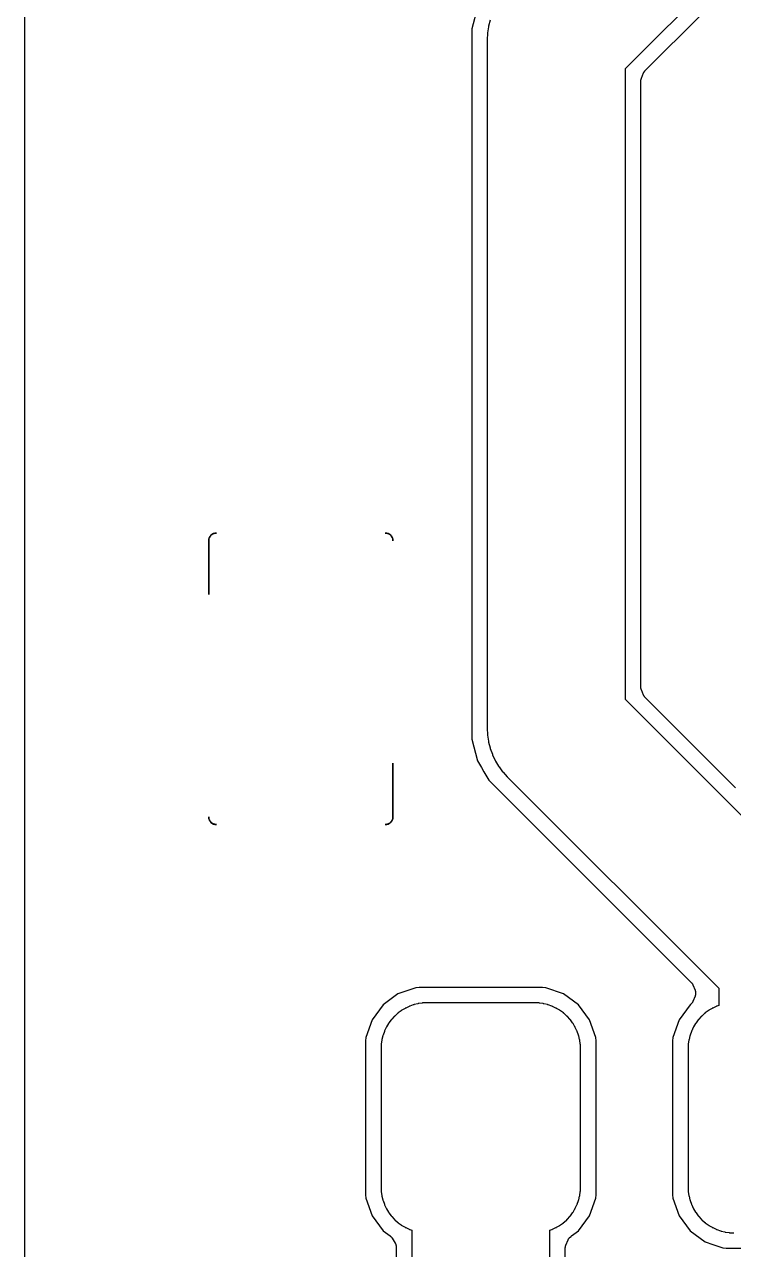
# Model space of a CAD drawing. Header units: metres. Extents: x 95.8 to 136.2, y -96.2 to -61.8.
# Drawn here: x 95.85 to 100.47, y -77.82 to -69.84 of the extents above; entities that cross this region are included whole.
import ezdxf

# ---------------------------------------------------------------- set-up
doc = ezdxf.new("R2010")
doc.units = ezdxf.units.M

msp = doc.modelspace()

# ---------------------------------------------------------------- linework, layer by layer
for points in [[(95.85, -64), (95.85, -94)], [(101.1403, -75.6117), (99.7642, -74.2355), (99.7642, -70.1225), (100.8998, -68.9869)], [(100.4805, -74.81), (99.8935, -74.223), (99.8926, -74.2221), (99.8918, -74.2212), (99.891, -74.2203), (99.8902, -74.2193), (99.8894, -74.2184), (99.8887, -74.2174), (99.888, -74.2164), (99.8873, -74.2154), (99.8866, -74.2144), (99.886, -74.2133), (99.8853, -74.2123), (99.8848, -74.2112), (99.8842, -74.2101), (99.8837, -74.209), (99.8831, -74.2079), (99.8827, -74.2068), (99.8683, -74.1721), (99.8679, -74.171), (99.8674, -74.1698), (99.867, -74.1687), (99.8667, -74.1675), (99.8663, -74.1663), (99.866, -74.1651), (99.8657, -74.1639), (99.8655, -74.1627), (99.8652, -74.1615), (99.865, -74.1603), (99.8649, -74.1591), (99.8647, -74.1579), (99.8646, -74.1566), (99.8646, -74.1554), (99.8645, -74.1542), (99.8645, -74.153), (99.8645, -70.205), (99.8645, -70.2038), (99.8646, -70.2026), (99.8646, -70.2014), (99.8647, -70.2001), (99.8649, -70.1989), (99.865, -70.1977), (99.8652, -70.1965), (99.8655, -70.1953), (99.8657, -70.1941), (99.866, -70.1929), (99.8663, -70.1917), (99.8667, -70.1905), (99.867, -70.1893), (99.8674, -70.1882), (99.8679, -70.187), (99.8683, -70.1859), (99.8827, -70.1512), (99.8831, -70.1501), (99.8837, -70.149), (99.8842, -70.1479), (99.8848, -70.1468), (99.8853, -70.1457), (99.886, -70.1447), (99.8866, -70.1436), (99.8873, -70.1426), (99.888, -70.1416), (99.8887, -70.1406), (99.8894, -70.1396), (99.8902, -70.1387), (99.891, -70.1377), (99.8918, -70.1368), (99.8926, -70.1359), (99.8935, -70.135), (100.6305, -69.398)], [(98.801, -69.7235), (98.7635, -69.8635)], [(98.7635, -69.8635), (98.7635, -70.0189), (98.7635, -70.019), (98.7635, -74.3399), (98.7635, -74.4945), (98.801, -74.6345), (98.8267, -74.6789), (98.8424, -74.7062), (98.8735, -74.76), (98.9834, -74.8699), (98.9834, -74.87), (100.1926, -76.0791), (100.1934, -76.08), (100.1943, -76.0809), (100.1951, -76.0818), (100.1959, -76.0827), (100.1966, -76.0837), (100.1974, -76.0847), (100.1981, -76.0857), (100.1988, -76.0867), (100.1994, -76.0877), (100.2001, -76.0887), (100.2007, -76.0898), (100.2013, -76.0909), (100.2019, -76.092), (100.2024, -76.0931), (100.2029, -76.0942), (100.2034, -76.0953), (100.2178, -76.13), (100.2182, -76.1311), (100.2186, -76.1322), (100.219, -76.1334), (100.2194, -76.1346), (100.2197, -76.1358), (100.2201, -76.1369), (100.2203, -76.1381), (100.2206, -76.1393), (100.2208, -76.1405), (100.221, -76.1418), (100.2212, -76.143), (100.2213, -76.1442), (100.2214, -76.1454), (100.2215, -76.1466), (100.2215, -76.1479), (100.2216, -76.1491), (100.2215, -76.1503), (100.2215, -76.1515), (100.2214, -76.1528), (100.2213, -76.154), (100.2212, -76.1552), (100.221, -76.1564), (100.2208, -76.1576), (100.2206, -76.1588), (100.2203, -76.16), (100.2201, -76.1612), (100.2197, -76.1624), (100.2194, -76.1636), (100.219, -76.1648), (100.2186, -76.1659), (100.2182, -76.1671), (100.2178, -76.1682), (100.2034, -76.2029), (100.2029, -76.204), (100.2024, -76.2051), (100.2019, -76.2062), (100.2013, -76.2073), (100.2007, -76.2084), (100.2001, -76.2095), (100.1994, -76.2105), (100.1988, -76.2115), (100.1981, -76.2125), (100.1974, -76.2135), (100.1966, -76.2145), (100.1958, -76.2155), (100.195, -76.2164), (100.1942, -76.2173), (100.1934, -76.2182), (100.1925, -76.2191), (100.1916, -76.22), (100.1907, -76.2208), (100.1898, -76.2216), (100.1863, -76.2247), (100.1139, -76.3227), (100.0736, -76.438), (100.0715, -76.4601), (100.0715, -77.4639), (100.0736, -77.4859), (100.1139, -77.6012), (100.1856, -77.6984), (100.2827, -77.7701), (100.3334, -77.7878), (100.3981, -77.8104), (100.4201, -77.8125), (101.2239, -77.8125)], [(98.8825, -69.8077), (98.873, -69.8458), (98.8727, -69.847), (98.8725, -69.8482), (98.8722, -69.8494), (98.872, -69.8506), (98.8663, -69.8894), (98.8661, -69.8907), (98.866, -69.8919), (98.8659, -69.8931), (98.8658, -69.8943), (98.8639, -69.9335), (98.8638, -69.9348), (98.8638, -69.936), (98.8638, -74.422), (98.8638, -74.4232), (98.8639, -74.4245)], [(97.05, -73.1951), (97.05, -73.55), (97.05, -73.55), (97.05, -73.2), (97.05, -73.1988), (97.0501, -73.1975), (97.0501, -73.1963), (97.0502, -73.1951), (97.0504, -73.1939), (97.0505, -73.1927), (97.0507, -73.1915), (97.051, -73.1902), (97.05, -73.1951)], [(97.051, -73.1902), (97.0512, -73.189), (97.0515, -73.1879), (97.0518, -73.1867), (97.0522, -73.1855), (97.0525, -73.1843), (97.0529, -73.1832), (97.0534, -73.182), (97.0538, -73.1809), (97.0543, -73.1797), (97.0548, -73.1786), (97.0553, -73.1775), (97.0559, -73.1764), (97.0565, -73.1754), (97.0571, -73.1743), (97.0578, -73.1733), (97.0584, -73.1722), (97.0591, -73.1712), (97.0598, -73.1702), (97.0606, -73.1692), (97.0613, -73.1683), (97.0621, -73.1673), (97.063, -73.1664), (97.0638, -73.1655), (97.0646, -73.1646), (97.0655, -73.1638), (97.0664, -73.163), (97.0673, -73.1621), (97.0683, -73.1613), (97.0692, -73.1606), (97.0702, -73.1598), (97.0712, -73.1591), (97.0722, -73.1584), (97.0733, -73.1578), (97.0743, -73.1571), (97.0754, -73.1565), (97.0764, -73.1559), (97.0775, -73.1553), (97.0786, -73.1548), (97.0797, -73.1543), (97.0809, -73.1538), (97.082, -73.1534), (97.0832, -73.1529), (97.0843, -73.1525), (97.0855, -73.1522), (97.0867, -73.1518), (97.0879, -73.1515), (97.089, -73.1512), (97.0902, -73.151), (97.0805, -73.1529), (97.064, -73.164), (97.0529, -73.1805), (97.051, -73.1902)], [(97.0903, -73.1509), (97.0915, -73.1507), (97.0927, -73.1505), (97.0939, -73.1504), (97.0951, -73.1502), (97.0963, -73.1501), (97.0975, -73.1501), (97.0988, -73.15), (97.1, -73.15), (97.1, -73.15), (97.0951, -73.15), (97.0903, -73.1509)], [(98.2, -73.15), (98.2012, -73.15), (98.2025, -73.1501), (98.2037, -73.1501), (98.2049, -73.1502), (98.2061, -73.1504), (98.2073, -73.1505), (98.2085, -73.1507), (98.2097, -73.151), (98.2049, -73.15), (98.2, -73.15), (98.2, -73.15), (98.2, -73.15)], [(98.2098, -73.151), (98.211, -73.1512), (98.2121, -73.1515), (98.2133, -73.1518), (98.2145, -73.1522), (98.2157, -73.1525), (98.2168, -73.1529), (98.218, -73.1534), (98.2191, -73.1538), (98.2203, -73.1543), (98.2214, -73.1548), (98.2225, -73.1553), (98.2236, -73.1559), (98.2246, -73.1565), (98.2257, -73.1571), (98.2267, -73.1578), (98.2278, -73.1584), (98.2288, -73.1591), (98.2298, -73.1598), (98.2308, -73.1606), (98.2317, -73.1613), (98.2327, -73.1621), (98.2336, -73.163), (98.2345, -73.1638), (98.2354, -73.1646), (98.2362, -73.1655), (98.237, -73.1664), (98.2379, -73.1673), (98.2387, -73.1683), (98.2394, -73.1692), (98.2402, -73.1702), (98.2409, -73.1712), (98.2416, -73.1722), (98.2422, -73.1733), (98.2429, -73.1743), (98.2435, -73.1754), (98.2441, -73.1764), (98.2447, -73.1775), (98.2452, -73.1786), (98.2457, -73.1797), (98.2462, -73.1809), (98.2466, -73.182), (98.2471, -73.1832), (98.2475, -73.1843), (98.2478, -73.1855), (98.2482, -73.1867), (98.2485, -73.1879), (98.2488, -73.189), (98.249, -73.1901), (98.2471, -73.1805), (98.236, -73.164), (98.2195, -73.1529), (98.2098, -73.151)], [(98.2491, -73.1904), (98.2493, -73.1915), (98.2495, -73.1927), (98.2496, -73.1939), (98.2498, -73.1951), (98.2499, -73.1963), (98.2499, -73.1975), (98.25, -73.1988), (98.25, -73.1999), (98.25, -73.1951), (98.2491, -73.1904)], [(98.8639, -74.4245), (98.8658, -74.4637), (98.8659, -74.4649), (98.866, -74.4661), (98.8661, -74.4673), (98.8663, -74.4686), (98.872, -74.5074), (98.8722, -74.5086), (98.8725, -74.5098), (98.8727, -74.511), (98.873, -74.5122), (98.8825, -74.5503), (98.8828, -74.5515), (98.8832, -74.5527), (98.8836, -74.5539), (98.884, -74.555), (98.8972, -74.592), (98.8976, -74.5931), (98.8981, -74.5943), (98.8986, -74.5954), (98.8991, -74.5965), (98.9159, -74.632), (98.9164, -74.6331), (98.917, -74.6342), (98.9176, -74.6353), (98.9182, -74.6364), (98.9384, -74.67), (98.939, -74.6711), (98.9397, -74.6721), (98.9404, -74.6731), (98.9411, -74.6741), (98.9645, -74.7057), (98.9652, -74.7066), (98.966, -74.7076), (98.9668, -74.7085), (98.9676, -74.7095), (98.994, -74.7386), (98.9948, -74.7395), (98.9957, -74.7403), (100.3718, -76.1165), (100.3718, -76.2295), (100.3595, -76.234), (100.3583, -76.2344), (100.3572, -76.2348), (100.3561, -76.2353), (100.355, -76.2358), (100.3328, -76.2463), (100.3317, -76.2469), (100.3306, -76.2474), (100.3295, -76.248), (100.3284, -76.2486), (100.3074, -76.2612), (100.3064, -76.2619), (100.3053, -76.2626), (100.3043, -76.2633), (100.3033, -76.264), (100.2836, -76.2786), (100.2826, -76.2793), (100.2817, -76.2801), (100.2807, -76.2809), (100.2798, -76.2817), (100.2616, -76.2982), (100.2607, -76.299), (100.2599, -76.2999), (100.259, -76.3007), (100.2582, -76.3016), (100.2417, -76.3198), (100.2409, -76.3207), (100.2401, -76.3217), (100.2393, -76.3226), (100.2386, -76.3236), (100.224, -76.3433), (100.2233, -76.3443), (100.2226, -76.3453), (100.2219, -76.3464), (100.2212, -76.3474), (100.2086, -76.3684), (100.208, -76.3695), (100.2074, -76.3706), (100.2069, -76.3717), (100.2063, -76.3728), (100.1958, -76.395), (100.1953, -76.3961), (100.1948, -76.3972), (100.1944, -76.3983), (100.194, -76.3995), (100.1857, -76.4226), (100.1853, -76.4237), (100.1849, -76.4249), (100.1846, -76.4261), (100.1843, -76.4273), (100.1783, -76.4511), (100.178, -76.4523), (100.1778, -76.4535), (100.1775, -76.4547), (100.1773, -76.4559), (100.1737, -76.4802), (100.1736, -76.4814), (100.1734, -76.4826), (100.1733, -76.4838), (100.1733, -76.485), (100.1721, -76.5095), (100.172, -76.5108), (100.172, -76.512), (100.172, -77.412), (100.172, -77.4132), (100.1721, -77.4145), (100.1733, -77.439), (100.1733, -77.4402), (100.1734, -77.4414), (100.1736, -77.4426), (100.1737, -77.4438), (100.1773, -77.4681), (100.1775, -77.4693), (100.1778, -77.4705), (100.178, -77.4717), (100.1783, -77.4729), (100.1843, -77.4967), (100.1846, -77.4979), (100.1849, -77.4991), (100.1853, -77.5003), (100.1857, -77.5014), (100.194, -77.5245), (100.1944, -77.5257), (100.1948, -77.5268), (100.1953, -77.5279), (100.1958, -77.529), (100.2063, -77.5512), (100.2069, -77.5523), (100.2074, -77.5534), (100.208, -77.5545), (100.2086, -77.5556), (100.2212, -77.5766), (100.2219, -77.5776), (100.2226, -77.5787), (100.2233, -77.5797), (100.224, -77.5807), (100.2386, -77.6004), (100.2393, -77.6014), (100.2401, -77.6023), (100.2409, -77.6033), (100.2417, -77.6042), (100.2582, -77.6224), (100.259, -77.6233), (100.2599, -77.6241), (100.2607, -77.625), (100.2616, -77.6258), (100.2798, -77.6423), (100.2807, -77.6431), (100.2817, -77.6439), (100.2826, -77.6447), (100.2836, -77.6454), (100.3033, -77.66), (100.3043, -77.6607), (100.3053, -77.6614), (100.3064, -77.6621), (100.3074, -77.6628), (100.3284, -77.6754), (100.3295, -77.676), (100.3306, -77.6766), (100.3317, -77.6771), (100.3328, -77.6777), (100.355, -77.6882), (100.3561, -77.6887), (100.3572, -77.6892), (100.3583, -77.6896), (100.3595, -77.69), (100.3826, -77.6983), (100.3837, -77.6987), (100.3849, -77.6991), (100.3861, -77.6994), (100.3873, -77.6997), (100.4111, -77.7057), (100.4123, -77.706), (100.4135, -77.7062), (100.4147, -77.7065), (100.4159, -77.7067), (100.4402, -77.7103), (100.4414, -77.7104), (100.4426, -77.7106), (100.4438, -77.7107), (100.445, -77.7107), (100.4695, -77.7119)], [(98.249, -75.0097), (98.25, -75.0049), (98.25, -74.65), (98.25, -74.65), (98.25, -75), (98.25, -75.0012), (98.2499, -75.0025), (98.2499, -75.0037), (98.2498, -75.0049), (98.2496, -75.0061), (98.2495, -75.0073), (98.2493, -75.0085), (98.249, -75.0097)], [(97.05, -75.0001), (97.05, -75.0049), (97.0509, -75.0097), (97.0507, -75.0085), (97.0505, -75.0073), (97.0504, -75.0061), (97.0502, -75.0049), (97.0501, -75.0037), (97.0501, -75.0025), (97.05, -75.0012), (97.05, -75.0001)], [(97.051, -75.0098), (97.0529, -75.0195), (97.064, -75.036), (97.0805, -75.0471), (97.0902, -75.049), (97.089, -75.0488), (97.0879, -75.0485), (97.0867, -75.0482), (97.0855, -75.0478), (97.0843, -75.0475), (97.0832, -75.0471), (97.082, -75.0466), (97.0809, -75.0462), (97.0797, -75.0457), (97.0786, -75.0452), (97.0775, -75.0447), (97.0764, -75.0441), (97.0754, -75.0435), (97.0743, -75.0429), (97.0733, -75.0422), (97.0722, -75.0416), (97.0712, -75.0409), (97.0702, -75.0402), (97.0692, -75.0394), (97.0683, -75.0387), (97.0673, -75.0379), (97.0664, -75.037), (97.0655, -75.0362), (97.0646, -75.0354), (97.0638, -75.0345), (97.063, -75.0336), (97.0621, -75.0327), (97.0613, -75.0317), (97.0606, -75.0308), (97.0598, -75.0298), (97.0591, -75.0288), (97.0584, -75.0278), (97.0578, -75.0267), (97.0571, -75.0257), (97.0565, -75.0246), (97.0559, -75.0236), (97.0553, -75.0225), (97.0548, -75.0214), (97.0543, -75.0203), (97.0538, -75.0191), (97.0534, -75.018), (97.0529, -75.0168), (97.0525, -75.0157), (97.0522, -75.0145), (97.0518, -75.0133), (97.0515, -75.0121), (97.0512, -75.011), (97.051, -75.0098)], [(97.0903, -75.0491), (97.0951, -75.05), (97.0999, -75.05), (97.0988, -75.05), (97.0975, -75.0499), (97.0963, -75.0499), (97.0951, -75.0498), (97.0939, -75.0496), (97.0927, -75.0495), (97.0915, -75.0493), (97.0903, -75.0491)], [(98.2001, -75.05), (98.2049, -75.05), (98.2096, -75.0491), (98.2085, -75.0493), (98.2073, -75.0495), (98.2061, -75.0496), (98.2049, -75.0498), (98.2037, -75.0499), (98.2025, -75.0499), (98.2012, -75.05), (98.2001, -75.05)], [(98.2099, -75.049), (98.2195, -75.0471), (98.2278, -75.0416), (98.2267, -75.0422), (98.2257, -75.0429), (98.2246, -75.0435), (98.2236, -75.0441), (98.2225, -75.0447), (98.2214, -75.0452), (98.2203, -75.0457), (98.2191, -75.0462), (98.218, -75.0466), (98.2168, -75.0471), (98.2157, -75.0475), (98.2145, -75.0478), (98.2133, -75.0482), (98.2121, -75.0485), (98.211, -75.0488), (98.2099, -75.049)], [(98.2278, -75.0416), (98.236, -75.036), (98.2471, -75.0195), (98.249, -75.0098), (98.2488, -75.011), (98.2485, -75.0121), (98.2482, -75.0133), (98.2478, -75.0145), (98.2475, -75.0157), (98.2471, -75.0168), (98.2466, -75.018), (98.2462, -75.0191), (98.2457, -75.0203), (98.2452, -75.0214), (98.2447, -75.0225), (98.2441, -75.0236), (98.2435, -75.0246), (98.2429, -75.0257), (98.2422, -75.0267), (98.2416, -75.0278), (98.2409, -75.0288), (98.2402, -75.0298), (98.2394, -75.0308), (98.2387, -75.0317), (98.2379, -75.0327), (98.237, -75.0336), (98.2362, -75.0345), (98.2354, -75.0354), (98.2345, -75.0362), (98.2336, -75.037), (98.2327, -75.0379), (98.2317, -75.0387), (98.2308, -75.0394), (98.2298, -75.0402), (98.2288, -75.0409), (98.2278, -75.0416)], [(99.3725, -80.1762), (99.3725, -77.8118), (99.3725, -77.8105), (99.3726, -77.8093), (99.3726, -77.8081), (99.3727, -77.8069), (99.3729, -77.8056), (99.373, -77.8044), (99.3732, -77.8032), (99.3735, -77.802), (99.3737, -77.8008), (99.374, -77.7996), (99.3743, -77.7984), (99.3747, -77.7973), (99.375, -77.7961), (99.3754, -77.7949), (99.3759, -77.7938), (99.3763, -77.7926), (99.3907, -77.758), (99.3911, -77.7569), (99.3917, -77.7557), (99.3922, -77.7546), (99.3928, -77.7535), (99.3934, -77.7525), (99.394, -77.7514), (99.3946, -77.7504), (99.3953, -77.7493), (99.396, -77.7483), (99.3967, -77.7473), (99.3975, -77.7463), (99.3982, -77.7454), (99.399, -77.7444), (99.3998, -77.7435), (99.4007, -77.7426), (99.4015, -77.7417), (99.4024, -77.7409), (99.4033, -77.74), (99.4042, -77.7392), (99.4098, -77.7345), (99.4107, -77.7337), (99.4117, -77.7329), (99.4127, -77.7321), (99.4584, -77.6984), (99.5301, -77.6013), (99.5704, -77.4859), (99.5725, -77.4639), (99.5725, -76.4601), (99.5704, -76.4381), (99.5301, -76.3227), (99.4584, -76.2256), (99.3613, -76.1539), (99.2459, -76.1136), (99.2239, -76.1115), (98.4201, -76.1115), (98.3981, -76.1136), (98.2827, -76.1539), (98.1856, -76.2256), (98.1139, -76.3227), (98.0736, -76.438), (98.0715, -76.4601), (98.0715, -77.4639), (98.0736, -77.4859), (98.1139, -77.6012), (98.1856, -77.6984), (98.2313, -77.7321), (98.2323, -77.7329), (98.2332, -77.7336), (98.2342, -77.7344), (98.2351, -77.7352), (98.236, -77.736), (98.2369, -77.7369), (98.2377, -77.7378), (98.2386, -77.7387), (98.2394, -77.7396), (98.2402, -77.7405), (98.2409, -77.7415), (98.2417, -77.7425), (98.2424, -77.7435), (98.2431, -77.7445), (98.2438, -77.7455), (98.2444, -77.7465), (98.2638, -77.7787), (98.2644, -77.7797), (98.265, -77.7808), (98.2656, -77.7819), (98.2661, -77.783), (98.2666, -77.7841), (98.2671, -77.7852), (98.2676, -77.7864), (98.268, -77.7875), (98.2684, -77.7887), (98.2688, -77.7899), (98.2691, -77.791), (98.2694, -77.7922), (98.2697, -77.7934), (98.27, -77.7946), (98.2702, -77.7958), (98.2704, -77.7971), (98.2706, -77.7983), (98.2707, -77.7995), (98.2708, -77.8007), (98.2714, -77.808), (98.2714, -77.8093), (98.2715, -77.8105), (98.2715, -77.8118), (98.2715, -80.1762)], [(99.2722, -80.2935), (99.2722, -77.6945), (99.2845, -77.69), (99.2857, -77.6896), (99.2868, -77.6892), (99.2879, -77.6887), (99.289, -77.6882), (99.3112, -77.6777), (99.3123, -77.6771), (99.3134, -77.6766), (99.3145, -77.676), (99.3156, -77.6754), (99.3366, -77.6628), (99.3376, -77.6621), (99.3387, -77.6614), (99.3397, -77.6607), (99.3407, -77.66), (99.3604, -77.6454), (99.3614, -77.6447), (99.3623, -77.6439), (99.3633, -77.6431), (99.3642, -77.6423), (99.3824, -77.6258), (99.3833, -77.625), (99.3841, -77.6241), (99.385, -77.6233), (99.3858, -77.6224), (99.4023, -77.6042), (99.4031, -77.6033), (99.4039, -77.6023), (99.4047, -77.6014), (99.4054, -77.6004), (99.42, -77.5807), (99.4207, -77.5797), (99.4214, -77.5787), (99.4221, -77.5776), (99.4228, -77.5766), (99.4354, -77.5556), (99.436, -77.5545), (99.4366, -77.5534), (99.4371, -77.5523), (99.4377, -77.5512), (99.4482, -77.529), (99.4487, -77.5279), (99.4492, -77.5268), (99.4496, -77.5257), (99.45, -77.5245), (99.4583, -77.5014), (99.4587, -77.5003), (99.4591, -77.4991), (99.4594, -77.4979), (99.4597, -77.4967), (99.4657, -77.4729), (99.466, -77.4717), (99.4662, -77.4705), (99.4665, -77.4693), (99.4667, -77.4681), (99.4703, -77.4438), (99.4704, -77.4426), (99.4706, -77.4414), (99.4707, -77.4402), (99.4707, -77.439), (99.4719, -77.4145), (99.472, -77.4132), (99.472, -77.412), (99.472, -76.512), (99.472, -76.5108), (99.4719, -76.5095), (99.4707, -76.485), (99.4707, -76.4838), (99.4706, -76.4826), (99.4704, -76.4814), (99.4703, -76.4802), (99.4667, -76.4559), (99.4665, -76.4547), (99.4662, -76.4535), (99.466, -76.4523), (99.4657, -76.4511), (99.4597, -76.4273), (99.4594, -76.4261), (99.4591, -76.4249), (99.4587, -76.4237), (99.4583, -76.4226), (99.45, -76.3995), (99.4496, -76.3983), (99.4492, -76.3972), (99.4487, -76.3961), (99.4482, -76.395), (99.4377, -76.3728), (99.4371, -76.3717), (99.4366, -76.3706), (99.436, -76.3695), (99.4354, -76.3684), (99.4228, -76.3474), (99.4221, -76.3464), (99.4214, -76.3453), (99.4207, -76.3443), (99.42, -76.3433), (99.4054, -76.3236), (99.4047, -76.3226), (99.4039, -76.3217), (99.4031, -76.3207), (99.4023, -76.3198), (99.3858, -76.3016), (99.385, -76.3007), (99.3841, -76.2999), (99.3833, -76.299), (99.3824, -76.2982), (99.3642, -76.2817), (99.3633, -76.2809), (99.3623, -76.2801), (99.3614, -76.2793), (99.3604, -76.2786), (99.3407, -76.264), (99.3397, -76.2633), (99.3387, -76.2626), (99.3376, -76.2619), (99.3366, -76.2612), (99.3156, -76.2486), (99.3145, -76.248), (99.3134, -76.2474), (99.3123, -76.2469), (99.3112, -76.2463), (99.289, -76.2358), (99.2879, -76.2353), (99.2868, -76.2348), (99.2857, -76.2344), (99.2845, -76.234), (99.2614, -76.2257), (99.2603, -76.2253), (99.2591, -76.2249), (99.2579, -76.2246), (99.2567, -76.2243), (99.2329, -76.2183), (99.2317, -76.218), (99.2305, -76.2178), (99.2293, -76.2175), (99.2281, -76.2173), (99.2038, -76.2137), (99.2026, -76.2136), (99.2014, -76.2134), (99.2002, -76.2133), (99.199, -76.2133), (99.1745, -76.2121), (99.1732, -76.212), (99.172, -76.212), (98.472, -76.212), (98.4708, -76.212), (98.4695, -76.2121), (98.445, -76.2133), (98.4438, -76.2133), (98.4426, -76.2134), (98.4414, -76.2136), (98.4402, -76.2137), (98.4159, -76.2173), (98.4147, -76.2175), (98.4135, -76.2178), (98.4123, -76.218), (98.4111, -76.2183), (98.3873, -76.2243), (98.3861, -76.2246), (98.3849, -76.2249), (98.3837, -76.2253), (98.3826, -76.2257), (98.3595, -76.234), (98.3583, -76.2344), (98.3572, -76.2348), (98.3561, -76.2353), (98.355, -76.2358), (98.3328, -76.2463), (98.3317, -76.2469), (98.3306, -76.2474), (98.3295, -76.248), (98.3284, -76.2486), (98.3074, -76.2612), (98.3064, -76.2619), (98.3053, -76.2626), (98.3043, -76.2633), (98.3033, -76.264), (98.2836, -76.2786), (98.2826, -76.2793), (98.2817, -76.2801), (98.2807, -76.2809), (98.2798, -76.2817), (98.2616, -76.2982), (98.2607, -76.299), (98.2599, -76.2999), (98.259, -76.3007), (98.2582, -76.3016), (98.2417, -76.3198), (98.2409, -76.3207), (98.2401, -76.3217), (98.2393, -76.3226), (98.2386, -76.3236), (98.224, -76.3433), (98.2233, -76.3443), (98.2226, -76.3453), (98.2219, -76.3464), (98.2212, -76.3474), (98.2086, -76.3684), (98.208, -76.3695), (98.2074, -76.3706), (98.2069, -76.3717), (98.2063, -76.3728), (98.1958, -76.395), (98.1953, -76.3961), (98.1948, -76.3972), (98.1944, -76.3983), (98.194, -76.3995), (98.1857, -76.4226), (98.1853, -76.4237), (98.1849, -76.4249), (98.1846, -76.4261), (98.1843, -76.4273), (98.1783, -76.4511), (98.178, -76.4523), (98.1778, -76.4535), (98.1775, -76.4547), (98.1773, -76.4559), (98.1737, -76.4802), (98.1736, -76.4814), (98.1734, -76.4826), (98.1733, -76.4838), (98.1733, -76.485), (98.1721, -76.5095), (98.172, -76.5108), (98.172, -76.512), (98.172, -77.412), (98.172, -77.4132), (98.1721, -77.4145), (98.1733, -77.439), (98.1733, -77.4402), (98.1734, -77.4414), (98.1736, -77.4426), (98.1737, -77.4438), (98.1773, -77.4681), (98.1775, -77.4693), (98.1778, -77.4705), (98.178, -77.4717), (98.1783, -77.4729), (98.1843, -77.4967), (98.1846, -77.4979), (98.1849, -77.4991), (98.1853, -77.5003), (98.1857, -77.5014), (98.194, -77.5245), (98.1944, -77.5257), (98.1948, -77.5268), (98.1953, -77.5279), (98.1958, -77.529), (98.2063, -77.5512), (98.2069, -77.5523), (98.2074, -77.5534), (98.208, -77.5545), (98.2086, -77.5556), (98.2212, -77.5766), (98.2219, -77.5776), (98.2226, -77.5787), (98.2233, -77.5797), (98.224, -77.5807), (98.2386, -77.6004), (98.2393, -77.6014), (98.2401, -77.6023), (98.2409, -77.6033), (98.2417, -77.6042), (98.2582, -77.6224), (98.259, -77.6233), (98.2599, -77.6241), (98.2607, -77.625), (98.2616, -77.6258), (98.2798, -77.6423), (98.2807, -77.6431), (98.2817, -77.6439), (98.2826, -77.6447), (98.2836, -77.6454), (98.3033, -77.66), (98.3043, -77.6607), (98.3053, -77.6614), (98.3064, -77.6621), (98.3074, -77.6628), (98.3284, -77.6754), (98.3295, -77.676), (98.3306, -77.6766), (98.3317, -77.6771), (98.3328, -77.6777), (98.355, -77.6882), (98.3561, -77.6887), (98.3572, -77.6892), (98.3583, -77.6896), (98.3595, -77.69), (98.3718, -77.6945), (98.3718, -80.2935)]]:
    msp.add_lwpolyline(points)

doc.saveas('drawing.dxf')
